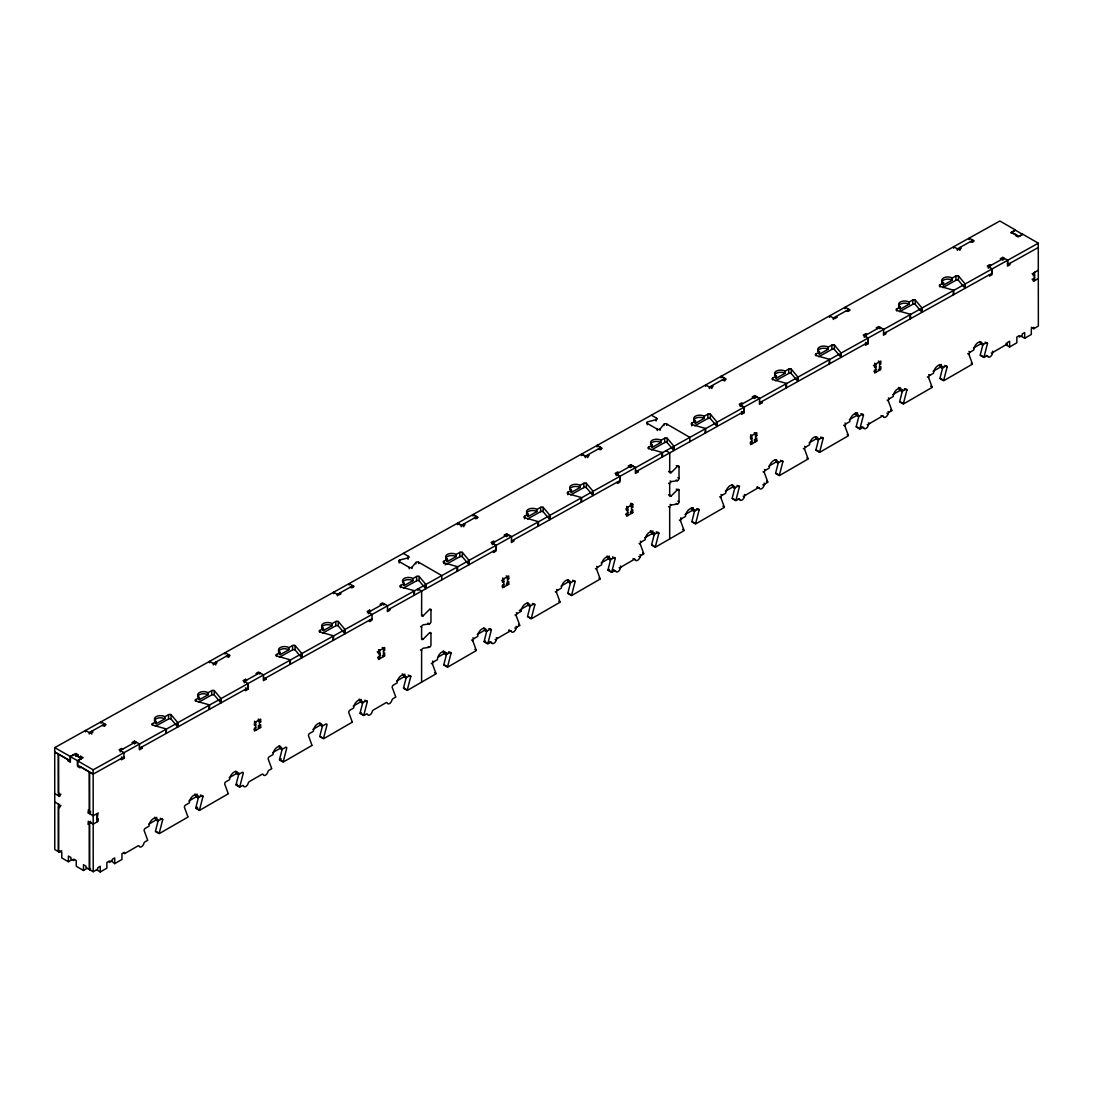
<?xml version="1.0" encoding="UTF-8"?>
<svg xmlns="http://www.w3.org/2000/svg" width="1093" height="1093" viewBox="0 0 1093 1093"><rect width="100%" height="100%" fill="white"/><g stroke="black" fill="none" stroke-linecap="round" stroke-linejoin="round"><path stroke-width="1.5" d="M1031.327 327.285L1033.8 328.72L1033.8 327.285L1031.327 328.706L1031.327 334.444L1024.688 338.27L1020.971 336.125M417.936 590.452L417.936 588.936L421.666 591.081L421.597 615.318A1.749 1.011 -60 0 0 423.196 615.769L429.358 609.58A1.749 1.011 -60 0 1 430.956 610.044L430.956 621.616A1.749 1.011 -60 0 1 429.358 623.912L423.196 624.841A1.749 1.011 -60 0 0 421.597 627.136L421.597 638.708A1.749 1.011 -60 0 0 423.196 639.159L429.358 632.984A1.749 1.011 -60 0 1 430.956 633.434L430.956 645.007A1.749 1.011 -60 0 1 429.358 647.302L423.196 648.231A1.749 1.011 -60 0 0 421.611 650.526L421.597 682.169M670.105 480.947L671.266 481.617L677.428 480.688A1.749 1.011 -60 0 0 679.026 478.392L679.026 466.82A1.749 1.011 -60 0 0 677.428 466.369L671.266 472.545A1.749 1.011 -60 0 1 669.681 472.094L669.749 452.857L666.02 450.712M415.886 563.81L415.9 562.458A1.749 0.997 0.9 0 1 418.687 562.253L441.777 575.587L441.709 579.918M408.44 557.976L408.454 556.351L403.331 553.386M1038.241 247.537L1038.309 243.206L1022.693 234.189L1017.884 236.88L1015.397 235.446L1016.64 234.749L1010.642 232.7L1015.465 230.022L999.863 221.005L54.718 747.626L54.773 849.548L58.503 851.707L58.475 804.106M75.854 756.411L75.909 753.528L78.382 754.962L77.138 755.646L79.42 756.957L80.663 756.274L83.136 757.709L77.562 760.81L77.494 765.141L93.096 774.158L123.933 756.984M80.609 759.157L80.663 756.274M85.514 731.9L85.541 730.452L90.5 733.307L92.987 731.927L91.744 731.217L91.703 734.1M89.23 734.045L89.257 732.597L104.764 723.962L104.723 726.135M96.526 869.577L100.242 871.995L100.242 866.257L97.769 867.692L97.769 869.126L93.219 871.749L93.165 769.827L177.025 723.183M101.021 723.265L101.034 721.817L106.007 724.673L103.521 726.053L102.277 725.342M120.244 751.957L120.257 750.508L135.764 741.874L135.737 743.308M121.432 758.364L121.419 759.813L123.892 758.433L123.987 752.653L119.028 749.784L121.514 748.404L122.758 749.115M134.494 744.032L134.535 741.15L139.494 744.005L139.398 749.798L141.885 748.418L141.899 746.97M152.46 725.26L152.487 723.634L156.203 721.558A6.134 3.484 0.9 0 1 156.203 716.639A6.134 3.484 0.9 0 1 164.893 716.721L168.609 714.658A1.749 0.997 0.9 0 1 171.095 714.685L177.585 722.391L177.517 726.722L171.027 719.016L171.095 714.685M164.893 716.721L164.852 718.893L156.176 723.73L156.203 721.558M165.904 733.198L165.958 728.867L152.487 725.042A1.749 0.997 0.9 0 1 152.487 723.634M166.3 733.376L166.368 729.031M155.356 726.339L168.541 718.989L168.609 714.658M177.817 726.954L177.886 722.623L219.734 699.37M195.647 701.2L195.661 699.575L199.391 697.512A6.134 3.484 0.9 0 1 199.391 692.579A6.134 3.484 0.9 0 1 208.066 692.675L211.782 690.598A1.749 0.997 0.9 0 1 214.269 690.626L220.759 698.331L220.69 702.662L214.201 694.957L214.269 690.626M208.066 692.675L208.039 694.834L199.35 699.67L199.391 697.512M209.542 662.795L209.569 661.347L214.529 664.202L217.015 662.823L215.772 662.112L215.731 664.995M209.077 709.138L209.146 704.807L195.661 700.982A1.749 0.997 0.9 0 1 195.661 699.575M209.487 709.316L209.542 704.971M198.53 702.28L211.728 694.929L211.782 690.598M213.272 664.94L213.285 663.492L228.792 654.857L228.751 657.385M220.991 702.895L221.059 698.564L301.053 654.065M225.049 654.147L225.076 652.712L230.036 655.568L227.549 656.948L226.319 656.237M244.272 682.838L244.299 681.39L259.792 672.755L259.779 674.203M245.501 682.182L245.542 679.299L246.786 680.01M245.474 689.259L245.447 690.708L247.933 689.328L248.015 683.549L243.056 680.679L245.542 679.299M248.029 683.535L247.961 687.88L139.426 748.35M257.32 674.135L256.076 673.425L258.563 672.045L263.522 674.9L263.427 680.679L265.913 679.299L265.927 677.865M276.488 656.428L276.515 654.529L280.245 652.453A6.134 3.484 0.9 0 1 280.245 647.534A6.134 3.484 0.9 0 1 288.921 647.616L292.637 645.539A1.749 0.997 0.9 0 1 295.124 645.567L301.613 653.286L301.545 657.617L295.055 649.898L295.124 645.567M288.921 647.616L288.894 649.788L280.204 654.625L280.245 652.453M289.932 664.079L290 659.748L276.515 655.937A1.749 0.997 0.9 0 1 276.515 654.529M290.342 664.257L290.396 659.926M279.384 657.235L292.582 649.884L292.637 645.539M301.846 657.849L301.914 653.518L343.776 630.265M319.675 632.369L319.702 630.47L323.419 628.393A6.134 3.484 0.9 0 1 323.419 623.475A6.134 3.484 0.9 0 1 332.094 623.556L335.824 621.493A1.749 0.997 0.9 0 1 338.297 621.507L344.787 629.226L344.719 633.557L338.229 625.852L338.297 621.507M332.094 623.556L332.067 625.729L323.391 630.565L323.419 628.393M333.584 593.677L333.597 592.242L338.57 595.098L341.043 593.718L339.8 592.993M333.105 640.033L333.174 635.689L319.702 631.877A1.749 0.997 0.9 0 1 319.702 630.47M333.515 640.197L333.584 635.866M322.558 633.175L335.756 625.824L335.824 621.493M337.3 595.835L337.327 594.387L352.82 585.752L352.793 587.556M345.033 633.79L345.087 629.459L425.273 584.851M349.077 585.042L349.104 583.594L354.064 586.463L351.591 587.843L350.347 587.132M368.3 613.733L368.327 612.285L383.766 603.691L383.739 605.126M369.53 613.077L369.571 610.181L370.814 610.905M369.502 620.155L369.475 621.589L371.962 620.209L372.057 614.43L367.098 611.561L369.571 610.181M389.9 608.787L389.873 610.236L387.4 611.615L387.55 605.795L382.591 602.926L380.118 604.306L381.348 605.03M399.191 562.963L399.218 561.611A1.749 0.997 0.9 0 1 399.614 560.04L408.044 557.922A1.749 0.997 0.9 0 0 408.454 556.351M399.601 561.392L399.614 560.04M400.516 587.583L400.557 585.424L404.273 583.348A6.134 3.484 0.9 0 1 404.273 578.416A6.134 3.484 0.9 0 1 412.949 578.511L416.679 576.435A1.749 0.997 0.9 0 1 419.152 576.462L425.642 584.168L425.573 588.499L419.084 580.793L419.152 576.462M412.949 578.511L412.922 580.684L404.232 585.52L404.273 583.348M408.031 559.274L408.044 557.922M409.219 568.756L409.247 567.404L399.218 561.611M412.006 568.551L412.02 567.199L415.9 562.458M413.96 594.975L414.028 590.644L400.557 586.832A1.749 0.997 0.9 0 1 400.557 585.424M414.37 595.152L414.425 590.821M403.413 588.116L416.611 580.766L416.679 576.435M418.674 563.605L418.687 562.253M425.874 588.744L425.942 584.4L467.777 561.174M443.69 563.523L443.731 561.365L447.447 559.288A6.134 3.484 0.9 0 1 447.447 554.37A6.134 3.484 0.9 0 1 456.136 554.452L459.852 552.375A1.749 0.997 0.9 0 1 462.325 552.402L468.815 560.108L468.76 564.453L462.271 556.733L462.325 552.402M456.136 554.452L456.095 556.624L447.42 561.46L447.447 559.288M457.489 524.64L457.502 523.192L461.232 525.35L476.726 516.702L476.698 518.519M457.134 570.915L457.202 566.584L443.731 562.772A1.749 0.997 0.9 0 1 443.731 561.365M457.543 571.092L457.612 566.761M445.124 564.876L459.784 556.706L459.852 552.375M461.205 526.785L461.232 525.35M463.787 526.785L463.842 523.889L465.071 524.613L462.599 525.993L457.639 523.123M469.061 564.685L469.116 560.34L548.618 516.128M472.982 516.005L473.009 514.557L478.092 517.358L475.619 518.738L474.376 518.014M492.274 544.656L492.301 543.207L507.739 534.614L511.456 536.759M493.476 551.077L493.449 552.511L495.935 551.132L496.017 545.352L492.301 543.207M506.578 536.704L506.619 533.821L511.592 536.69L511.374 542.538L513.847 541.158L513.874 539.71M507.712 536.048L507.739 534.614M524.544 518.751L524.585 516.306L528.302 514.243A6.134 3.484 0.9 0 1 528.302 509.311A6.134 3.484 0.9 0 1 536.977 509.406L540.707 507.33A1.749 0.997 0.9 0 1 543.18 507.357L549.67 515.063L549.601 519.394L543.125 511.688L543.18 507.357M536.977 509.406L536.95 511.565L528.274 516.402L528.302 514.243M537.988 525.87L538.057 521.539L524.585 517.713A1.749 0.997 0.9 0 1 524.585 516.306M538.398 526.047L538.466 521.716M527.454 519.011L540.639 511.661L540.707 507.33M549.916 519.626L549.97 515.295L591.532 492.219M567.718 494.692L567.759 492.26L571.475 490.183A6.134 3.484 0.9 0 1 571.475 485.251A6.134 3.484 0.9 0 1 580.164 485.347L583.881 483.27A1.749 0.997 0.9 0 1 586.367 483.297L592.857 491.003L592.789 495.334L586.299 487.628L586.367 483.297M580.164 485.347L580.123 487.505L571.448 492.342L571.475 490.183M581.517 455.535L581.544 454.087L585.261 456.232L600.767 447.597L600.726 449.769M581.175 501.81L581.23 497.479L567.759 493.667A1.749 0.997 0.9 0 1 567.759 492.26M581.572 501.988L581.64 497.657M570.628 494.951L583.812 487.601L583.881 483.27M585.233 457.68L585.261 456.232M587.829 457.666L587.87 454.784L589.113 455.494L586.627 456.874L581.667 454.019M593.089 495.566L593.157 491.235L673.343 446.627M597.024 446.9L597.038 445.452L600.767 447.597M616.247 475.578L616.274 474.143L631.768 465.495L635.484 467.654M617.449 481.999L617.422 483.448L619.909 482.068L619.991 476.288L616.274 474.143M630.606 467.599L630.661 464.716L635.62 467.572L635.402 473.433L637.888 472.039L637.902 470.605M631.754 466.943L631.768 465.495M647.261 424.753L647.275 423.401A1.749 0.997 0.9 0 1 647.684 421.816L656.114 419.712A1.749 0.997 0.9 0 0 656.524 418.127L651.387 415.162M662.016 456.765L662.085 452.42L648.614 448.608L648.614 447.201L652.33 445.124A6.134 3.484 0.9 0 1 652.33 440.206A6.134 3.484 0.9 0 1 661.019 440.288L664.735 438.225A1.749 0.997 0.9 0 1 667.208 438.252L673.698 445.958L673.643 450.289L667.154 442.583L667.208 438.252M661.019 440.288L660.978 442.46L652.302 447.297L652.33 445.124M656.087 421.065L656.114 419.712M656.524 418.127L656.497 419.48M657.276 430.546L657.303 429.18L647.275 423.401M660.063 430.341L660.09 428.989L663.97 424.234A1.749 0.997 0.9 0 1 666.757 424.043L689.833 437.364L689.779 441.695M662.426 456.942L662.495 452.598M663.943 425.601L663.97 424.234M651.483 449.906L664.667 442.556L664.735 438.225M666.73 425.396L666.757 424.043M673.944 450.521L674.012 446.19L715.792 422.977M691.746 425.86L691.787 423.141L695.517 421.078A6.134 3.484 0.9 0 1 695.517 416.146A6.134 3.484 0.9 0 1 704.193 416.242L707.909 414.165A1.749 0.997 0.9 0 1 710.395 414.192L716.885 421.898L716.817 426.229L710.327 418.523L710.395 414.192M704.193 416.242L704.165 418.4L695.476 423.237L695.517 421.078M705.668 386.348L705.695 384.914L710.655 387.769L713.142 386.389L711.898 385.679L711.857 388.561M705.204 432.705L705.272 428.374L691.787 424.549A1.749 0.997 0.9 0 1 691.787 423.141M705.613 432.883L705.668 428.538M694.656 425.846L707.854 418.496L707.909 414.165M709.398 388.507L709.412 387.059L724.796 378.492L724.755 381.02M717.117 426.461L717.186 422.13L796.688 377.905M721.052 377.782L721.066 376.347L724.796 378.492M740.275 406.473L740.303 405.025L755.796 396.39L759.526 398.535M741.478 412.894L741.45 414.343L743.937 412.949L744.019 407.183L739.182 404.246L741.669 402.866L742.912 403.577M754.648 398.494L754.689 395.611L759.649 398.467L759.43 404.314L761.917 402.934L761.944 401.486M755.782 397.838L755.796 396.39M772.614 379.722L772.642 378.096L776.358 376.019A6.134 3.484 0.9 0 1 776.358 371.101A6.134 3.484 0.9 0 1 785.047 371.183L788.763 369.106A1.749 0.997 0.9 0 1 791.25 369.133L797.74 376.853L797.671 381.184L791.182 373.464L791.25 369.133M785.047 371.183L785.006 373.355L776.331 378.192L776.358 376.019M786.058 387.646L786.113 383.315L772.642 379.503A1.749 0.997 0.9 0 1 772.642 378.096M786.454 387.824L786.523 383.493M775.511 380.801L788.695 373.451L788.763 369.106M797.972 381.416L798.04 377.085L839.588 353.995M815.802 355.662L815.815 354.036L819.545 351.96A6.134 3.484 0.9 0 1 819.545 347.041A6.134 3.484 0.9 0 1 828.221 347.123L831.937 345.06A1.749 0.997 0.9 0 1 834.424 345.074L840.913 352.793L840.845 357.124L834.355 349.418L834.424 345.074M828.221 347.123L828.193 349.295L819.504 354.132L819.545 351.96M829.587 317.312L829.601 315.863L834.683 318.664L837.17 317.284L835.926 316.56M829.232 363.6L829.3 359.255L815.815 355.444A1.749 0.997 0.9 0 1 815.815 354.036M829.642 363.764L829.696 359.433M818.684 356.742L831.882 349.391L831.937 345.06M833.303 319.457L833.317 318.022L848.824 309.374L848.81 310.822M841.145 357.356L841.214 353.025L920.716 308.8M845.08 308.677L845.108 307.229L850.19 310.029L847.703 311.409L846.474 310.699M864.303 337.368L864.331 335.92L879.838 327.285L879.81 328.733M865.506 343.789L865.492 345.224L867.965 343.844L868.047 338.065M865.656 336.644L865.697 333.748L866.94 334.472M885.972 332.381L885.945 333.83L883.472 335.209L883.677 329.362L878.717 326.493L876.231 327.873L877.474 328.597M896.643 310.877L896.67 308.991L900.4 306.914A6.134 3.484 0.9 0 1 900.4 301.982A6.134 3.484 0.9 0 1 909.075 302.078L912.792 300.001A1.749 0.997 0.9 0 1 915.278 300.029L921.768 307.734L921.7 312.065L915.21 304.36L915.278 300.029M909.075 302.078L909.048 304.25L900.359 309.087L900.4 306.914M910.086 318.541L910.155 314.21L896.67 310.398A1.749 0.997 0.9 0 1 896.67 308.991M910.496 318.719L910.551 314.388M899.539 311.683L912.737 304.332L912.792 300.001M922 312.311L922.068 307.966L963.63 284.89M939.83 286.831L939.857 284.931L943.573 282.855A6.134 3.484 0.9 0 1 943.573 277.936A6.134 3.484 0.9 0 1 952.249 278.018L955.979 275.942A1.749 0.997 0.9 0 1 958.452 275.969L964.941 283.674L964.873 288.019L958.383 280.3L958.452 275.969M952.249 278.018L952.222 280.191L943.546 285.027L943.573 282.855M953.615 248.207L953.629 246.758L958.725 249.559L961.198 248.179L959.955 247.455L959.914 250.352M953.26 294.482L953.328 290.151L939.857 286.339A1.749 0.997 0.9 0 1 939.857 284.931M953.67 294.659L953.738 290.328M942.712 287.623L955.91 280.273L955.979 275.942M957.331 250.352L957.359 248.903L972.852 240.269L972.825 242.072M965.187 288.251L965.242 283.907L1038.309 243.206M969.108 239.572L969.136 238.124L974.218 240.925L971.745 242.304L970.502 241.58M988.345 268.25L988.359 266.815L1003.866 258.18L1003.839 259.615M989.534 274.671L989.52 276.119L991.993 274.739L992.089 268.96M989.684 267.539L989.725 264.643L990.968 265.353M1002.705 260.271L1002.746 257.388L1007.705 260.257L1007.65 264.588L1038.282 247.51L1038.35 326.083L1033.8 328.72M1007.582 260.325L1007.5 266.105L1009.973 264.725L1010 263.276M158.321 820.092L155.479 831.09L159.209 833.235L162.693 819.695A1.749 1.011 -60 0 0 161.463 818.985L157.734 821.13A6.134 3.539 -60 0 0 153.403 818.63A6.134 3.539 -60 0 0 149.058 826.144L145.328 828.289A1.749 1.011 -60 0 0 144.098 830.434L147.582 839.943M198.83 795.991L195.77 807.836L199.5 809.995L202.984 796.442A1.749 1.011 -60 0 0 201.754 795.731L198.024 797.876L196.166 796.811A6.134 3.539 -60 0 0 194.896 793.996M239.012 773.134L236.061 784.583L239.791 786.728L243.274 773.188A1.749 1.011 -60 0 0 242.031 772.464L238.315 774.623L236.457 773.543A6.134 3.539 -60 0 0 235.746 771.207M282.349 748.486L279.521 759.498L283.237 761.643L286.735 748.104A1.749 1.011 -60 0 0 285.492 747.38L281.775 749.525L279.904 748.459A6.134 3.539 -60 0 0 278.934 745.863M322.64 725.233L319.812 736.231L323.528 738.376L327.026 724.837A1.749 1.011 -60 0 0 325.782 724.126L322.052 726.271L320.194 725.192A6.134 3.539 -60 0 0 319.716 723.17M362.931 701.966L360.089 712.964L363.819 715.123L367.303 701.569A1.749 1.011 -60 0 0 366.073 700.859L362.343 703.004L360.485 701.938A6.134 3.539 -60 0 0 359.214 699.124M406.391 676.881L403.549 687.88L407.265 690.025L410.763 676.485A1.749 1.011 -60 0 0 409.52 675.775L405.804 677.92L403.945 676.84A6.134 3.539 -60 0 0 402.333 673.875M446.9 652.767L443.84 664.612L447.57 666.771L451.054 653.218A1.749 1.011 -60 0 0 449.824 652.507L446.094 654.652L444.236 653.587A6.134 3.539 -60 0 0 443.266 650.977M486.972 630.347L484.131 641.359L487.861 643.504L491.344 629.964A1.749 1.011 -60 0 0 490.115 629.24L486.385 631.399L484.527 630.319A6.134 3.539 -60 0 0 483.816 627.983M530.419 605.262L527.591 616.274L531.307 618.419L534.805 604.88A1.749 1.011 -60 0 0 533.562 604.156L529.845 606.301L527.974 605.235A6.134 3.539 -60 0 0 527.277 602.899M570.71 582.009L567.882 593.007L571.598 595.152L575.096 581.613A1.749 1.011 -60 0 0 573.852 580.902L570.136 583.047L568.264 581.968A6.134 3.539 -60 0 0 567.786 579.946M610.837 558.837L607.995 569.849L611.711 571.994L615.209 558.455A1.749 1.011 -60 0 0 613.965 557.731L610.249 559.889L608.391 558.81A6.134 3.539 -60 0 0 607.121 555.995M654.68 532.81L651.619 544.656L655.335 546.814L658.833 533.261A1.749 1.011 -60 0 0 657.59 532.551L653.874 534.696L652.015 533.63A6.134 3.539 -60 0 0 650.403 530.665M694.97 509.543L691.91 521.402L695.626 523.547L699.124 510.007A1.749 1.011 -60 0 0 697.88 509.283L694.164 511.442L692.306 510.363A6.134 3.539 -60 0 0 691.336 507.767M735.043 487.136L732.201 498.135L735.917 500.28L739.415 486.74A1.749 1.011 -60 0 0 738.171 486.03L734.455 488.175L732.597 487.095A6.134 3.539 -60 0 0 731.886 484.773M778.489 462.052L775.647 473.05L779.377 475.195L782.861 461.656A1.749 1.011 -60 0 0 781.632 460.945L777.902 463.09L776.044 462.011A6.134 3.539 -60 0 0 775.333 459.675M818.78 438.785L815.938 449.797L819.668 451.942L823.152 438.402A1.749 1.011 -60 0 0 821.909 437.678L818.192 439.823L816.334 438.758A6.134 3.539 -60 0 0 815.843 436.735M859.071 415.531L856.229 426.53L859.945 428.675L863.443 415.135A1.749 1.011 -60 0 0 862.199 414.425L858.483 416.57L856.625 415.49A6.134 3.539 -60 0 0 855.354 412.676M902.736 389.586L899.689 401.445L903.405 403.59L906.903 390.051A1.749 1.011 -60 0 0 905.66 389.327L901.93 391.485L900.072 390.406A6.134 3.539 -60 0 0 898.473 387.441M942.59 368.027L939.966 378.178L943.696 380.323L947.18 366.783A1.749 1.011 -60 0 0 945.951 366.073L942.221 368.218L940.363 367.139A6.134 3.539 -60 0 0 939.393 364.543M942.808 367.18L943.027 366.333M983.099 343.912L980.257 354.924L983.987 357.069L987.471 343.53A1.749 1.011 -60 0 0 986.241 342.806L982.511 344.964L980.653 343.885A6.134 3.539 -60 0 0 979.943 341.549M668.52 494.815L669.681 495.484A1.749 1.011 -60 0 0 671.266 495.935L677.428 489.76A1.749 1.011 -60 0 1 679.026 490.211L679.026 501.783A1.749 1.011 -60 0 1 677.428 504.078L671.266 505.007L670.105 504.338M75.909 753.528L70.321 756.643L77.589 760.714L81.319 758.569L74.078 754.389L70.362 756.534L70.253 760.974L54.65 751.957L67.875 759.403L67.875 760.837L70.362 762.258L70.362 756.534L54.718 747.626M60.962 794.31L58.475 795.759L58.435 754.074L58.475 792.89L59.719 793.6L59.719 796.469L54.746 793.6M61.782 850.764L59.295 852.198L58.475 851.72L58.475 806.976L60.948 805.541M90.637 812.987L89.476 813.657L89.435 771.972L89.476 810.787L88.246 810.077L88.246 812.932L90.719 811.512M631.522 507.862L632.765 507.152L632.765 504.283L626.562 507.862L626.562 510.732L627.806 510.021L625.947 508.942M1038.323 270.149L1033.363 273.004L1033.363 275.873L1034.606 275.149L1032.12 273.715M255.707 724.85L254.464 725.561L254.464 722.705L260.667 719.112L260.667 721.981L259.424 722.705M383.452 653.71L384.695 652.999L384.695 655.868L378.492 659.448L378.492 656.579L379.736 655.868L379.736 653.231L378.492 653.956L378.492 651.086L384.695 647.507L384.695 650.376L383.452 651.086M507.494 579.481L508.737 578.757L508.737 575.902L502.534 579.481L502.534 582.337L503.777 581.626L501.919 580.547M751.834 438.402L750.59 439.126L750.59 436.257L756.793 432.678L756.793 435.547L755.564 436.257M879.592 364.652L880.835 363.928L880.835 361.073L874.632 364.652L874.632 367.508L875.862 366.797L873.389 365.363M90.637 821.335L89.476 822.004L89.503 869.604L93.219 871.749M88.246 812.932L93.206 815.802L98.151 812.946L96.908 819.149L98.151 818.438L98.151 821.294L93.206 824.149L88.246 821.294L88.246 824.149L90.719 822.728M255.707 727.473L254.464 728.184L254.464 731.053L260.667 727.473L260.667 724.604L259.424 725.328M503.777 584.249L502.534 584.96L502.534 587.829L508.737 584.249L508.737 581.38L507.494 582.104M627.806 512.644L626.562 513.355L626.562 516.224L632.765 512.644L632.765 509.775L631.522 510.486M751.834 441.026L750.59 441.75L750.59 444.619L756.793 441.026L756.793 438.17L755.564 438.88M875.862 369.42L874.632 370.144L874.632 373L880.835 369.42L880.835 366.565L879.592 367.275M1034.606 277.772L1033.363 278.496L1033.363 281.352L1038.323 278.496M59.295 852.198L59.295 850.764L61.782 852.198L61.782 857.923L68.408 861.749L72.138 859.604M154.714 818.575L156.805 817.373M195.005 795.321L197.095 794.119M279.207 746.71L280.136 746.177M359.091 700.586L361.182 699.383M402.771 675.365L404.875 674.162M443.307 651.974L444.004 651.565M527.277 603.486L527.974 603.09M607.23 557.334L609.32 556.132M650.854 532.141L652.945 530.938M691.377 508.751L693.235 507.671M775.579 460.139L776.508 459.593M855.232 414.151L857.554 412.812M898.911 388.93L900.536 387.988M939.433 365.54L941.292 364.461M148.648 824.231L155.875 820.051L157.734 821.13M188.925 800.978L196.166 796.811M229.216 777.724L236.457 773.543M272.676 752.64L279.904 748.459M312.967 729.373L320.194 725.192M353.258 706.105L360.485 701.938M396.704 681.021L403.945 676.84M438.443 656.92L444.236 653.587M477.286 634.5L484.527 630.319M520.746 609.416L527.974 605.235M561.037 586.149L568.264 581.968M601.15 562.991L608.391 558.81M644.774 537.797L652.015 533.63M685.065 514.543L692.306 510.363M725.356 491.276L732.597 487.095M768.803 466.192L776.044 462.011M809.093 442.925L816.334 438.758M849.384 419.671L856.625 415.49M892.844 394.587L900.072 390.406M933.135 371.319L940.363 367.139M973.426 348.066L980.653 343.885M434.549 672.673L435.943 673.479L432.459 663.97A1.749 1.011 -60 0 1 433.689 661.811L437.419 659.666A6.134 3.539 -60 0 1 441.763 652.152A6.134 3.539 -60 0 1 446.094 654.652M474.84 649.406L476.234 650.212L472.75 640.703A1.749 1.011 -60 0 1 473.979 638.558L477.709 636.413A6.134 3.539 -60 0 1 482.04 628.885A6.134 3.539 -60 0 1 486.385 631.399M518.533 624.458L519.694 625.128L516.197 615.619A1.749 1.011 -60 0 1 517.44 613.474L521.156 611.315A6.134 3.539 -60 0 1 525.501 603.801A6.134 3.539 -60 0 1 529.845 606.301M558.824 601.191L559.985 601.86L556.487 592.351A1.749 1.011 -60 0 1 557.731 590.206L561.447 588.061A6.134 3.539 -60 0 1 565.791 580.533A6.134 3.539 -60 0 1 570.136 583.047M598.937 578.033L600.098 578.703L596.6 569.193A1.749 1.011 -60 0 1 597.844 567.048L601.56 564.903A6.134 3.539 -60 0 1 605.905 557.375A6.134 3.539 -60 0 1 610.249 559.889M642.561 552.839L643.722 553.523L640.225 544.013A1.749 1.011 -60 0 1 641.468 541.855L645.184 539.71A6.134 3.539 -60 0 1 649.529 532.195A6.134 3.539 -60 0 1 653.874 534.696M682.619 529.449L684.013 530.255L680.515 520.746A1.749 1.011 -60 0 1 681.759 518.601L685.475 516.456A6.134 3.539 -60 0 1 689.82 508.928A6.134 3.539 -60 0 1 694.164 511.442M722.91 506.182L724.304 506.988L720.806 497.479A1.749 1.011 -60 0 1 722.049 495.334L725.766 493.189A6.134 3.539 -60 0 1 730.11 485.675A6.134 3.539 -60 0 1 734.455 488.175M766.589 481.234L767.751 481.904L764.267 472.395A1.749 1.011 -60 0 1 765.496 470.25L769.226 468.105A6.134 3.539 -60 0 1 773.557 460.577A6.134 3.539 -60 0 1 777.902 463.09M806.88 457.981L808.041 458.65L804.544 449.141A1.749 1.011 -60 0 1 805.787 446.982L809.517 444.837A6.134 3.539 -60 0 1 813.848 437.323A6.134 3.539 -60 0 1 818.192 439.823M847.171 434.713L848.332 435.383L844.834 425.874A1.749 1.011 -60 0 1 846.078 423.729L849.808 421.584A6.134 3.539 -60 0 1 854.139 414.056A6.134 3.539 -60 0 1 858.483 416.57M890.617 409.629L891.792 410.299L888.295 400.789A1.749 1.011 -60 0 1 889.538 398.644L893.254 396.499A6.134 3.539 -60 0 1 897.599 388.971A6.134 3.539 -60 0 1 901.93 391.485M930.676 386.225L932.069 387.031L928.585 377.522A1.749 1.011 -60 0 1 929.829 375.377L933.545 373.232A6.134 3.539 -60 0 1 937.89 365.718A6.134 3.539 -60 0 1 942.221 368.218M971.199 363.108L972.36 363.778L968.876 354.269A1.749 1.011 -60 0 1 970.106 352.124L973.836 349.965A6.134 3.539 -60 0 1 978.18 342.451A6.134 3.539 -60 0 1 982.511 344.964M68.408 861.749L68.408 856.024L70.895 857.458L70.895 858.893L73.764 860.546L73.764 859.112L76.25 860.546L76.25 866.271L83.492 870.452L87.208 868.307M83.492 870.452L83.492 864.727L85.964 866.162L85.964 867.582L89.476 869.618L90.637 868.949M197.519 807.235L195.715 808.274L199.445 810.432L228.218 793.819M237.318 784.268L236.006 785.02L239.736 787.165L242.345 785.662A1.749 1.011 -60 0 1 243.52 785.935A3.511 2.022 -60 0 0 245.857 786.495A3.511 2.022 -60 0 0 248.193 783.23A1.749 1.011 -60 0 1 249.368 781.604L262.033 774.295A1.749 1.011 -60 0 1 263.208 774.568A3.511 2.022 -60 0 0 265.544 775.128A3.511 2.022 -60 0 0 267.881 771.863A1.749 1.011 -60 0 1 269.056 770.237L271.665 768.734M281.256 758.897L279.466 759.936L283.183 762.081L311.956 745.467M361.182 712.745L360.048 713.415L363.764 715.56L366.374 714.043A1.749 1.011 -60 0 1 367.549 714.33A3.511 2.022 -60 0 0 369.885 714.89A3.511 2.022 -60 0 0 372.221 711.625A1.749 1.011 -60 0 1 373.396 709.999L386.075 702.676A1.749 1.011 -60 0 1 387.236 702.963A3.511 2.022 -60 0 0 389.573 703.523A3.511 2.022 -60 0 0 391.922 700.258A1.749 1.011 -60 0 1 393.084 698.632L395.707 697.115M404.396 687.798L403.495 688.317L407.211 690.475L435.998 673.848M485.388 641.044L484.09 641.796L487.806 643.941L490.415 642.438A1.749 1.011 -60 0 1 491.59 642.711A3.511 2.022 -60 0 0 493.927 643.271A3.511 2.022 -60 0 0 496.263 640.006A1.749 1.011 -60 0 1 497.438 638.38L510.117 631.071A1.749 1.011 -60 0 1 511.278 631.344A3.511 2.022 -60 0 0 513.614 631.904A3.511 2.022 -60 0 0 515.951 628.639A1.749 1.011 -60 0 1 517.126 627.013L519.749 625.51M609.334 569.48L607.94 570.286L611.656 572.431L614.457 570.819A1.749 1.011 -60 0 1 615.619 571.106A3.511 2.022 -60 0 0 617.955 571.666A3.511 2.022 -60 0 0 620.305 568.401A1.749 1.011 -60 0 1 621.466 566.775L634.145 559.452A1.749 1.011 -60 0 1 635.306 559.739A3.511 2.022 -60 0 0 637.656 560.299A3.511 2.022 -60 0 0 639.992 557.034A1.749 1.011 -60 0 1 641.154 555.408L643.777 553.891M732.146 498.572L735.862 500.731L738.485 499.214A1.749 1.011 -60 0 1 739.647 499.487A3.511 2.022 -60 0 0 741.997 500.048A3.511 2.022 -60 0 0 744.333 496.796A1.749 1.011 -60 0 1 745.494 495.156L758.173 487.847A1.749 1.011 -60 0 1 759.348 488.12A3.511 2.022 -60 0 0 761.684 488.68A3.511 2.022 -60 0 0 764.021 485.429A1.749 1.011 -60 0 1 765.196 483.789L767.805 482.286L766.644 481.617M881.04 415.559L882.201 416.242A1.749 1.011 -60 0 1 883.376 416.515A3.511 2.022 -60 0 0 885.713 417.075A3.511 2.022 -60 0 0 888.049 413.81A1.749 1.011 -60 0 1 889.224 412.184L891.833 410.681L890.672 410.012M112.36 860.71L109.368 862.432L109.368 860.997L106.882 862.432L106.882 868.17L100.242 871.995M147.637 840.326L145.027 841.842A1.749 1.011 -60 0 0 143.852 843.468A3.511 2.022 -60 0 1 141.516 846.72A3.511 2.022 -60 0 1 139.18 846.173A1.749 1.011 -60 0 0 138.005 845.886L124.438 853.729L124.438 852.294L121.951 853.729L121.951 859.467L114.724 863.634L110.994 860.683M187.928 817.072L159.154 833.672L155.438 831.527M352.247 722.2L323.473 738.813L319.757 736.668M476.288 650.595L447.515 667.208L443.799 665.063M560.026 602.243L531.253 618.857L527.536 616.712M600.153 579.085L571.543 595.589L567.827 593.444M684.068 530.638L655.294 547.251L651.565 545.106M724.358 507.371L695.572 523.984L691.855 521.839M808.096 459.019L779.323 475.633L775.593 473.488M848.387 435.765L819.613 452.379L815.884 450.234M856.174 426.967L859.904 429.112L862.514 427.609A1.749 1.011 -60 0 1 863.689 427.882A3.511 2.022 -60 0 0 866.025 428.442A3.511 2.022 -60 0 0 868.361 425.177A1.749 1.011 -60 0 1 869.536 423.551L882.201 416.242M932.124 387.414L903.351 404.027L899.635 401.882M972.415 364.16L943.642 380.774L939.925 378.615M980.216 355.362L983.932 357.507L986.542 355.99A1.749 1.011 -60 0 1 987.717 356.277A3.511 2.022 -60 0 0 990.053 356.837A3.511 2.022 -60 0 0 992.389 353.572A1.749 1.011 -60 0 1 993.564 351.946L1007.131 344.104L1007.131 342.669L1009.618 341.248L1009.618 346.973L1005.902 344.828M1009.618 346.973L1016.845 342.792L1016.845 337.068L1019.332 335.633L1019.332 337.068L1022.215 335.401L1022.201 333.966L1024.688 332.545L1024.688 338.27M134.535 741.15L132.048 742.53L133.291 743.24M506.619 533.821L504.146 535.201L505.39 535.925M630.661 464.716L628.174 466.096L629.418 466.807M754.689 395.611L752.203 396.991L753.446 397.702M865.697 333.748L863.21 335.127L868.184 337.997L868.115 342.328L759.58 402.798M989.725 264.643L987.252 266.023L992.212 268.892L992.143 273.223L883.609 333.693M1002.746 257.388L1000.273 258.768L1001.502 259.492M263.454 679.231L371.989 618.761M387.496 610.126L496.017 549.656L496.085 545.325L491.126 542.456L493.599 541.076L494.842 541.786M511.524 541.021L620.045 480.551L620.114 476.22L615.154 473.351L617.641 471.971L618.87 472.682M635.552 471.916L744.087 411.446L744.142 407.102L740.303 405.025M1032.106 279.221L1034.593 280.655L1034.593 272.294M1005.97 343.434L1007.131 344.104M985.08 342.136L987.471 343.53M992.403 351.277L993.564 351.946M991.228 352.902L992.389 353.572M986.323 355.471L987.717 356.277M968.945 351.454L970.106 352.124M967.715 353.599L968.876 354.269M944.789 365.404L947.18 366.783M928.654 374.708L929.829 375.377M927.424 376.853L928.585 377.522M865.492 342.41L867.965 343.844M878.348 361.073L879.592 361.783L879.592 370.144L878.348 369.42M874.632 363.218L875.862 363.928L875.862 372.289L874.004 371.21M904.498 388.657L906.903 390.051M888.363 397.975L889.538 398.644M887.133 400.12L888.295 400.789M888.062 411.514L889.224 412.184M886.888 413.14L888.049 413.81M881.983 415.709L883.376 416.515M860.888 413.66L863.443 415.135M868.375 422.882L869.536 423.551M867.2 424.508L868.361 425.177M861.83 426.816L863.689 427.882M844.916 423.059L846.078 423.729M843.673 425.204L844.834 425.874M721.202 376.265L726.162 379.134L723.675 380.514L722.446 379.804M759.43 401.5L761.917 402.934M820.747 437.009L823.152 438.402M804.626 446.313L805.787 446.982M741.45 411.528L743.937 412.949M803.382 448.472L804.544 449.141M754.32 432.678L755.564 433.388L755.564 441.75L754.32 441.026M754.32 434.112L756.793 435.547M750.59 434.823L751.834 435.547L751.834 443.895L750.29 443.007M754.32 439.605L756.793 441.026M780.457 460.276L782.861 461.656M764.335 469.58L765.496 470.25M763.092 471.725L764.267 472.395M764.021 483.12L765.196 483.789M762.859 484.759L764.021 485.429M757.244 486.918L759.348 488.12M757.012 487.177L758.173 487.847M737.01 485.36L739.415 486.74M744.333 494.487L745.494 495.156M743.172 496.126L744.333 496.796M738.253 498.681L739.647 499.487M677.865 466.151L679.026 466.82M676.266 465.7L677.428 466.369M720.888 494.664L722.049 495.334M719.645 496.809L720.806 497.479M669.64 471.602L671.266 472.545M668.52 471.425L669.681 472.094M677.865 477.723L679.026 478.392M677.428 480.688L676.266 480.018M668.52 483.243L669.681 483.912L669.681 495.484M679.026 490.211L677.865 489.541M676.266 489.09L677.428 489.76M597.161 445.384L602.134 448.239L599.647 449.619L598.404 448.909M635.402 470.618L637.888 472.039M696.719 508.614L699.124 510.007M670.105 495.266L671.266 495.935M677.865 501.113L679.026 501.783M676.266 503.408L677.428 504.078M668.52 506.633L669.681 507.302L669.681 538.945M680.597 517.932L681.759 518.601M679.354 520.077L680.515 520.746M630.907 503.217L632.765 504.283M630.292 504.283L631.522 505.007L631.522 513.355L630.292 512.644M630.907 506.073L632.765 507.152M626.562 506.428L627.806 507.152L627.806 515.5L625.633 514.256M630.907 511.565L632.765 512.644M656.278 531.785L658.833 533.261M640.307 541.185L641.468 541.855M639.063 543.33L640.225 544.013M639.992 554.738L641.154 555.408M638.831 556.364L639.992 557.034M634.145 559.069L635.306 559.739M632.984 558.783L634.145 559.452M612.572 556.924L615.209 558.455M620.305 566.106L621.466 566.775M619.13 567.732L620.305 568.401M613.76 570.027L615.619 571.106M613.282 570.15L614.457 570.819M596.682 566.379L597.844 567.048M595.439 568.524L596.6 569.193M473.009 514.557L476.726 516.702M572.691 580.233L575.096 581.613M556.569 589.537L557.731 590.206M555.326 591.682L556.487 592.351M506.25 575.902L507.494 576.612L507.494 584.96L506.25 584.249M506.879 577.691L508.737 578.757M502.534 578.047L503.777 578.757L503.777 587.119L502.22 586.217M506.879 583.17L508.737 584.249M532.4 603.486L534.805 604.88M519.298 610.249L521.156 611.315M516.279 612.79L517.44 613.474M515.035 614.949L516.197 615.619M515.964 626.344L517.126 627.013M514.789 627.969L515.951 628.639M509.188 630.142L511.278 631.344M508.71 630.265L510.117 631.071M488.94 628.571L491.344 629.964M496.277 637.711L497.438 638.38M495.102 639.337L496.263 640.006M490.197 641.905L491.59 642.711M489.254 641.769L490.415 642.438M429.795 609.361L430.956 610.031M472.818 637.888L473.979 638.558M471.575 640.033L472.75 640.703M421.816 614.963L423.21 615.769M427.964 623.106L429.358 623.912M420.45 626.453L421.611 627.122M429.795 632.751L430.956 633.421M448.663 651.838L451.054 653.218M422.048 638.49L423.21 639.159M428.196 646.632L429.358 647.302M420.45 649.843L421.611 650.526M432.527 661.142L433.689 661.811M431.298 663.287L432.459 663.97M382.222 647.507L383.465 648.217L383.465 656.579L382.222 655.855M378.506 649.652L379.736 650.362L379.736 658.724L377.577 657.467M377.249 651.811L379.736 653.231M408.276 675.05L410.763 676.485M364.83 700.148L367.303 701.569M263.427 677.865L265.913 679.299M245.447 687.893L247.933 689.328M258.194 719.112L259.424 719.836L259.424 728.184L258.194 727.473M258.18 720.547L260.667 721.981M254.464 721.257L255.707 721.981L255.707 730.329L254.163 729.441M258.18 726.039L260.667 727.473M139.398 746.984L141.885 748.418M200.511 795.021L202.984 796.442M121.419 756.998L123.892 758.433M77.562 760.81L93.165 769.827M93.151 774.131L80.076 766.439L80.076 767.873L77.589 766.439L77.589 760.714M160.22 818.261L162.693 819.695M54.746 801.961L59.719 804.817L59.719 807.686L58.475 806.976M88.246 824.149L89.476 824.873L89.476 869.618M395.652 696.733L392.155 687.224A1.749 1.011 -60 0 1 393.398 685.079L397.114 682.934A6.134 3.539 -60 0 1 401.459 675.419A6.134 3.539 -60 0 1 405.804 677.92M352.192 721.831L348.708 712.322A1.749 1.011 -60 0 1 349.951 710.163L353.667 708.018A6.134 3.539 -60 0 1 358.012 700.504A6.134 3.539 -60 0 1 362.343 703.004M311.915 745.084L308.417 735.575A1.749 1.011 -60 0 1 309.661 733.43L313.377 731.285A6.134 3.539 -60 0 1 317.721 723.757A6.134 3.539 -60 0 1 322.052 726.271M271.624 768.352L268.127 758.843A1.749 1.011 -60 0 1 269.37 756.698L273.086 754.539A6.134 3.539 -60 0 1 277.431 747.025A6.134 3.539 -60 0 1 281.775 749.525M228.164 793.436L224.666 783.927A1.749 1.011 -60 0 1 225.909 781.782L229.639 779.623A6.134 3.539 -60 0 1 233.97 772.109A6.134 3.539 -60 0 1 238.315 774.623M187.873 816.69L184.389 807.194A1.749 1.011 -60 0 1 185.619 805.035L189.349 802.89A6.134 3.539 -60 0 1 193.68 795.376A6.134 3.539 -60 0 1 198.024 797.876M114.724 863.634L114.724 857.909L112.237 859.344L112.237 860.778M96.922 813.657L96.922 822.004M831.882 349.391A1.749 0.997 0.9 0 1 834.355 349.418M912.737 304.332A1.749 0.997 0.9 0 1 915.21 304.36M955.91 280.273A1.749 0.997 0.9 0 1 958.383 280.3M660.09 428.989A1.749 0.997 0.9 0 1 657.303 429.18M707.854 418.496A1.749 0.997 0.9 0 1 710.327 418.523M788.695 373.451A1.749 0.997 0.9 0 1 791.182 373.464M943.546 285.027A6.134 3.484 0.9 0 1 942.508 284.235M941.742 282.541A6.134 3.484 0.9 0 1 945.527 279.357A6.134 3.484 0.9 0 1 952.222 280.191M900.359 309.087A6.134 3.484 0.9 0 1 899.334 308.294M898.569 306.6A6.134 3.484 0.9 0 1 902.353 303.417A6.134 3.484 0.9 0 1 909.048 304.25M819.504 354.132A6.134 3.484 0.9 0 1 818.479 353.353M817.742 351.29A6.134 3.484 0.9 0 1 821.799 348.407A6.134 3.484 0.9 0 1 828.193 349.295M776.331 378.192A6.134 3.484 0.9 0 1 775.306 377.399M774.568 375.35A6.134 3.484 0.9 0 1 778.612 372.467A6.134 3.484 0.9 0 1 785.006 373.355M695.476 423.237A6.134 3.484 0.9 0 1 694.451 422.458M693.809 421.474A6.134 3.484 0.9 0 1 696.897 417.731A6.134 3.484 0.9 0 1 704.165 418.4M412.02 567.199A1.749 0.997 0.9 0 1 409.247 567.404M459.784 556.706A1.749 0.997 0.9 0 1 462.271 556.733M540.639 511.661A1.749 0.997 0.9 0 1 543.125 511.688M583.812 487.601A1.749 0.997 0.9 0 1 586.299 487.628M648.614 448.608A1.749 0.997 0.9 0 1 648.614 447.201M664.667 442.556A1.749 0.997 0.9 0 1 667.154 442.583M652.302 447.297A6.134 3.484 0.9 0 1 651.278 446.518M650.54 444.455A6.134 3.484 0.9 0 1 654.584 441.572A6.134 3.484 0.9 0 1 660.978 442.46M571.448 492.342A6.134 3.484 0.9 0 1 570.423 491.563M569.781 489.158A6.134 3.484 0.9 0 1 574.03 486.576A6.134 3.484 0.9 0 1 580.123 487.505M528.274 516.402A6.134 3.484 0.9 0 1 527.236 515.623M526.498 514.284A6.134 3.484 0.9 0 1 529.968 510.814A6.134 3.484 0.9 0 1 536.95 511.565M447.42 561.46A6.134 3.484 0.9 0 1 446.395 560.668M445.616 558.974A6.134 3.484 0.9 0 1 449.414 555.79A6.134 3.484 0.9 0 1 456.095 556.624M168.541 718.989A1.749 0.997 0.9 0 1 171.027 719.016M211.728 694.929A1.749 0.997 0.9 0 1 214.201 694.957M292.582 649.884A1.749 0.997 0.9 0 1 295.055 649.898M335.756 625.824A1.749 0.997 0.9 0 1 338.229 625.852M416.611 580.766A1.749 0.997 0.9 0 1 419.084 580.793M156.176 723.73A6.134 3.484 0.9 0 1 155.151 722.951M154.414 720.888A6.134 3.484 0.9 0 1 158.458 718.005A6.134 3.484 0.9 0 1 164.852 718.893M199.35 699.67A6.134 3.484 0.9 0 1 198.325 698.892M197.587 696.828A6.134 3.484 0.9 0 1 201.645 693.946A6.134 3.484 0.9 0 1 208.039 694.834M280.204 654.625A6.134 3.484 0.9 0 1 279.18 653.833M278.414 652.138A6.134 3.484 0.9 0 1 282.199 648.969A6.134 3.484 0.9 0 1 288.894 649.788M323.391 630.565A6.134 3.484 0.9 0 1 322.353 629.787M321.588 628.079A6.134 3.484 0.9 0 1 325.372 624.909A6.134 3.484 0.9 0 1 332.067 625.729M404.232 585.52A6.134 3.484 0.9 0 1 403.208 584.728M402.73 581.982A6.134 3.484 0.9 0 1 412.922 580.684M154.605 817.25A6.134 3.539 -60 0 1 155.875 820.051M669.681 507.302A1.749 1.011 -60 0 1 671.266 505.007M669.681 483.912A1.749 1.011 -60 0 1 671.266 481.617M1015.465 230.254L1011.749 232.399L1018.99 236.58L1022.706 234.421L1015.465 230.254"/></g></svg>
